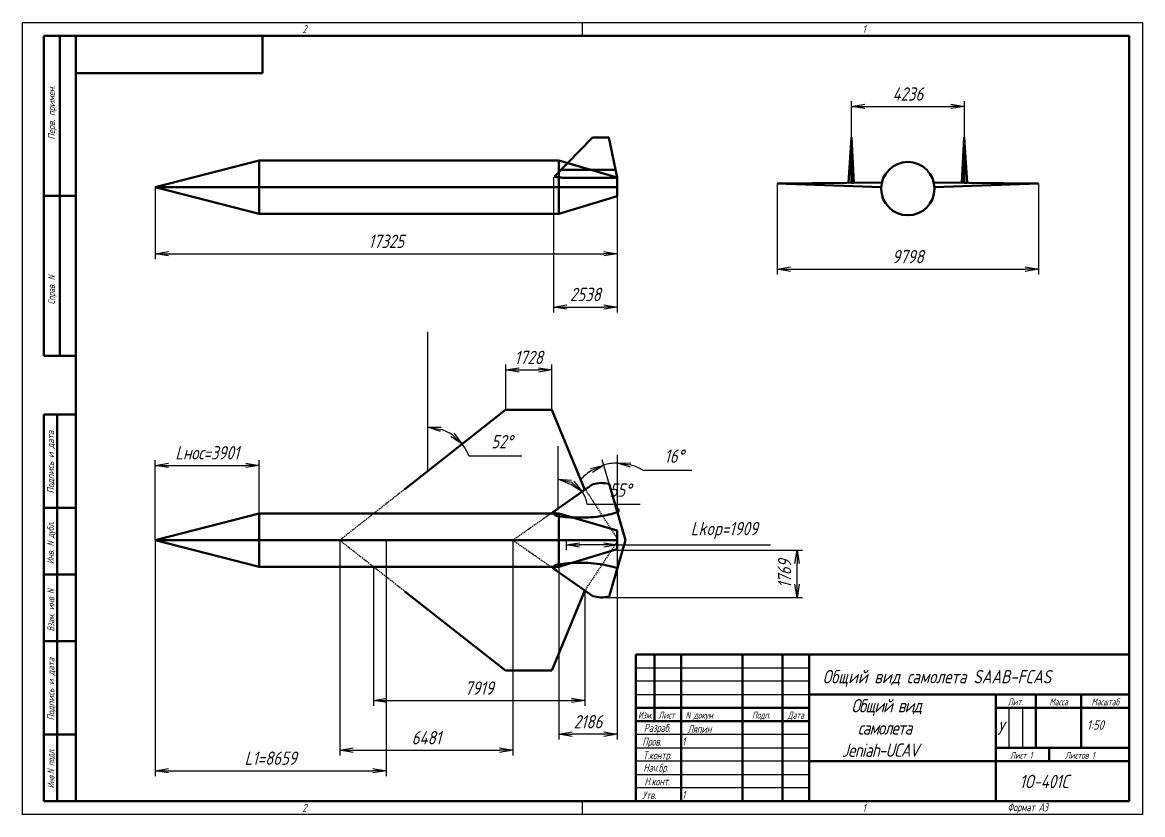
# Model space of a CAD drawing. Header units: millimetres. Extents: x -985956116104 to 1932156, y -552630487266 to 633586.
# Drawn here: x 6652.1 to 7072.1, y 36643.6 to 36940.6 of the extents above; entities that cross this region are included whole.
import ezdxf
from ezdxf.enums import TextEntityAlignment as Align

# ---------------------------------------------------------------- set-up
doc = ezdxf.new("R2010")
doc.units = ezdxf.units.MM
doc.linetypes.add('DASHED', pattern=[0.75, 0.5, -0.25])
for name, color, linetype, lineweight in [('_basic (Основной)', 4, 'Continuous', 60), ('_contour (Тонкий)', 7, 'Continuous', 30), ('_invisible (Невидимый)', 1, 'DASHED', 30), ('_remote (Тонкий)', 9, 'Continuous', 30), ('_text (Надписи)', 2, 'Continuous', 30), ('_ОСНОВНОЙ', 4, 'Continuous', 60)]:
    doc.layers.add(name, color=color, linetype=linetype, lineweight=lineweight)
doc.styles.add('ESKD', font='eskd.shx', dxfattribs={"oblique": 15, "height": 5})
doc.dimstyles.new('ESKD', dxfattribs={"dimtxt": 5, "dimasz": 5, "dimexe": 2, "dimexo": 0, "dimgap": 2, "dimtad": 1, "dimtoh": 1, "dimzin": 12, "dimdsep": 46, "dimtxsty": 'ESKD', "dimblk1": 'OPEN', "dimblk2": 'OPEN', "dimsah": 1, "dimcen": 5, "dimclrd": 256, "dimclre": 256, "dimclrt": 2, "dimadec": 0, "dimazin": 0, "dimtfac": 1, "dimtmove": 0, "dimatfit": 3, "dimldrblk": 'OPEN', "dimfxl": 1, "dimtolj": 1, "dimtzin": 12, "dimlwd": -1, "dimlwe": -1, "dimarcsym": 0})

# ---------------------------------------------------------------- blocks, each defined once
blk = doc.blocks.new('_OPEN')
at = {"color": 0, "linetype": 'ByBlock'}
for p, q in [((-1, 0.167), (0, 0)), ((0, 0), (-1, -0.167)), ((0, 0), (-1, 0))]:
    blk.add_line(p, q, dxfattribs=at)
blk = doc.blocks.new('*D282')
at = {"layer": '_contour (Тонкий)', "transparency": 16777216}
for p, q in [((6701.89, 36878.85), (6701.89, 36851.89)), ((6875.07, 36879.89), (6875.07, 36851.89)), ((6706.89, 36853.89), (6870.07, 36853.89))]:
    blk.add_line(p, q, dxfattribs=at)
at = {"layer": 'Defpoints', "color": 0, "transparency": 16777216}
for p in [(6701.89, 36878.85), (6875.07, 36879.89), (6875.07, 36853.89)]:
    blk.add_point(p, dxfattribs=at)
at = {"layer": '_contour (Тонкий)', "transparency": 16777216, "xscale": 5, "yscale": 5, "zscale": 5, "rotation": 180}
blk.add_blockref('_OPEN', (6701.89, 36853.89), dxfattribs=at)
at = {"layer": '_contour (Тонкий)', "transparency": 16777216, "xscale": 5, "yscale": 5, "zscale": 5}
blk.add_blockref('_OPEN', (6875.07, 36853.89), dxfattribs=at)
at = {"layer": '_contour (Тонкий)', "color": 2, "transparency": 16777216, "insert": (6788.48, 36858.52), "char_height": 5, "attachment_point": 5, "style": 'ESKD'}
blk.add_mtext('\\A1;17325', dxfattribs=at)
blk = doc.blocks.new('*D283')
at = {"layer": '_contour (Тонкий)', "transparency": 16777216}
for p, q in [((6851.17, 36882.6), (6851.17, 36831.89)), ((6875.07, 36853.89), (6875.07, 36831.89)), ((6856.17, 36833.89), (6870.07, 36833.89))]:
    blk.add_line(p, q, dxfattribs=at)
at = {"layer": 'Defpoints', "color": 0, "transparency": 16777216}
for p in [(6851.17, 36882.6), (6875.07, 36853.89), (6875.07, 36833.89)]:
    blk.add_point(p, dxfattribs=at)
at = {"layer": '_contour (Тонкий)', "transparency": 16777216, "xscale": 5, "yscale": 5, "zscale": 5, "rotation": 180}
blk.add_blockref('_OPEN', (6851.17, 36833.89), dxfattribs=at)
at = {"layer": '_contour (Тонкий)', "transparency": 16777216, "xscale": 5, "yscale": 5, "zscale": 5}
blk.add_blockref('_OPEN', (6875.07, 36833.89), dxfattribs=at)
at = {"layer": '_contour (Тонкий)', "color": 2, "transparency": 16777216, "insert": (6863.12, 36838.6), "char_height": 5, "attachment_point": 5, "style": 'ESKD'}
blk.add_mtext('\\A1;2538', dxfattribs=at)
blk = doc.blocks.new('*D284')
at = {"layer": '_contour (Тонкий)', "transparency": 16777216}
for p, q in [((6962.87, 36897.45), (6962.87, 36911.13)), ((7005.23, 36897.45), (7005.23, 36911.13)), ((6967.87, 36909.13), (7000.23, 36909.13))]:
    blk.add_line(p, q, dxfattribs=at)
at = {"layer": 'Defpoints', "color": 0, "transparency": 16777216}
for p in [(7005.23, 36909.13), (6962.87, 36897.45), (7005.23, 36897.45)]:
    blk.add_point(p, dxfattribs=at)
at = {"layer": '_contour (Тонкий)', "transparency": 16777216, "xscale": 5, "yscale": 5, "zscale": 5, "rotation": 180}
blk.add_blockref('_OPEN', (6962.87, 36909.13), dxfattribs=at)
at = {"layer": '_contour (Тонкий)', "transparency": 16777216, "xscale": 5, "yscale": 5, "zscale": 5}
blk.add_blockref('_OPEN', (7005.23, 36909.13), dxfattribs=at)
at = {"layer": '_contour (Тонкий)', "color": 2, "transparency": 16777216, "insert": (6984.05, 36913.76), "char_height": 5, "attachment_point": 5, "style": 'ESKD'}
blk.add_mtext('\\A1;4236', dxfattribs=at)
blk = doc.blocks.new('*D285')
at = {"layer": '_contour (Тонкий)', "transparency": 16777216}
for p, q in [((6935.06, 36880.17), (6935.06, 36846.07)), ((7033.04, 36880.17), (7033.04, 36846.07)), ((6940.06, 36848.07), (7028.04, 36848.07))]:
    blk.add_line(p, q, dxfattribs=at)
at = {"layer": 'Defpoints', "color": 0, "transparency": 16777216}
for p in [(6935.06, 36880.17), (7033.04, 36880.17), (7033.04, 36848.07)]:
    blk.add_point(p, dxfattribs=at)
at = {"layer": '_contour (Тонкий)', "transparency": 16777216, "xscale": 5, "yscale": 5, "zscale": 5, "rotation": 180}
blk.add_blockref('_OPEN', (6935.06, 36848.07), dxfattribs=at)
at = {"layer": '_contour (Тонкий)', "transparency": 16777216, "xscale": 5, "yscale": 5, "zscale": 5}
blk.add_blockref('_OPEN', (7033.04, 36848.07), dxfattribs=at)
at = {"layer": '_contour (Тонкий)', "color": 2, "transparency": 16777216, "insert": (6984.05, 36852.78), "char_height": 5, "attachment_point": 5, "style": 'ESKD'}
blk.add_mtext('\\A1;9798', dxfattribs=at)
blk = doc.blocks.new('*D286')
at = {"layer": '_contour (Тонкий)', "transparency": 16777216}
for p, q in [((6833.26, 36795.31), (6833.26, 36812.31)), ((6838.26, 36810.31), (6845.53, 36810.31)), ((6850.53, 36795.31), (6850.53, 36812.31))]:
    blk.add_line(p, q, dxfattribs=at)
at = {"layer": 'Defpoints', "color": 0, "transparency": 16777216}
for p in [(6850.53, 36810.31), (6833.26, 36795.31), (6850.53, 36795.31)]:
    blk.add_point(p, dxfattribs=at)
at = {"layer": '_contour (Тонкий)', "transparency": 16777216, "xscale": 5, "yscale": 5, "zscale": 5, "rotation": 180}
blk.add_blockref('_OPEN', (6833.26, 36810.31), dxfattribs=at)
at = {"layer": '_contour (Тонкий)', "transparency": 16777216, "xscale": 5, "yscale": 5, "zscale": 5}
blk.add_blockref('_OPEN', (6850.53, 36810.31), dxfattribs=at)
at = {"layer": '_contour (Тонкий)', "color": 2, "transparency": 16777216, "insert": (6841.89, 36814.99), "char_height": 5, "attachment_point": 5, "style": 'ESKD'}
blk.add_mtext('\\A1;1728', dxfattribs=at)
blk = doc.blocks.new('*D287')
at = {"layer": '_contour (Тонкий)', "transparency": 16777216}
for p, q in [((6852.9, 36758.85), (6852.9, 36771.33)), ((6859.67, 36763.04), (6863.58, 36765.77)), ((6863.8, 36759.98), (6883.66, 36759.98))]:
    blk.add_line(p, q, dxfattribs=at)
for start, end in [(61.1727, 63.7904), (8.7535, 34.9631)]:
    blk.add_arc((6852.9, 36758.3), 11.03, start, end, dxfattribs=at)
at = {"layer": '_contour (Тонкий)', "transparency": 16777216, "xscale": 5, "yscale": 5, "zscale": 5}
for p, rotation in [((6852.9, 36769.33), 166.8952018468392), ((6861.94, 36764.62), 318.0678832729695)]:
    blk.add_blockref('_OPEN', p, dxfattribs=dict(at, rotation=rotation))
at = {"layer": '_contour (Тонкий)', "color": 2, "transparency": 16777216, "insert": (6876.23, 36765.25), "char_height": 5, "attachment_point": 5, "style": 'ESKD'}
blk.add_mtext('\\A1;55%%d', dxfattribs=at)
blk = doc.blocks.new('*D288')
at = {"layer": '_contour (Тонкий)', "transparency": 16777216}
for p, q in [((6874.91, 36757.8), (6869.47, 36776.57)), ((6875.17, 36757.84), (6875.17, 36777.37)), ((6884.71, 36772.72), (6903.07, 36772.72))]:
    blk.add_line(p, q, dxfattribs=at)
for start, end in [(90, 106.1547), (121.7204, 137.2861), (58.8686, 74.4343)]:
    blk.add_arc((6875.17, 36756.91), 18.46, start, end, dxfattribs=at)
at = {"layer": '_contour (Тонкий)', "transparency": 16777216, "xscale": 5, "yscale": 5, "zscale": 5}
for p, rotation in [((6870.03, 36774.65), 23.93757911955054), ((6875.17, 36775.37), 172.2171455192937)]:
    blk.add_blockref('_OPEN', p, dxfattribs=dict(at, rotation=rotation))
at = {"layer": '_contour (Тонкий)', "color": 2, "transparency": 16777216, "insert": (6896.39, 36777.99), "char_height": 5, "attachment_point": 5, "style": 'ESKD'}
blk.add_mtext('\\A1;16%%d', dxfattribs=at)
blk = doc.blocks.new('*D289')
at = {"layer": '_contour (Тонкий)', "transparency": 16777216}
for p, q in [((6804.03, 36773.18), (6804.03, 36790.79)), ((6815.91, 36781.69), (6818.53, 36783.74)), ((6819.41, 36778.15), (6839.27, 36778.15))]:
    blk.add_line(p, q, dxfattribs=at)
for start, end in [(55.6478, 72.4942), (20.6363, 38.142)]:
    blk.add_arc((6804.03, 36772.36), 16.43, start, end, dxfattribs=at)
at = {"layer": '_contour (Тонкий)', "transparency": 16777216, "xscale": 5, "yscale": 5, "zscale": 5}
for p, rotation in [((6804.03, 36788.79), 171.2471226855063), ((6816.95, 36782.51), 316.8949250072919)]:
    blk.add_blockref('_OPEN', p, dxfattribs=dict(at, rotation=rotation))
at = {"layer": '_contour (Тонкий)', "color": 2, "transparency": 16777216, "insert": (6831.84, 36783.42), "char_height": 5, "attachment_point": 5, "style": 'ESKD'}
blk.add_mtext('\\A1;52%%d', dxfattribs=at)
blk = doc.blocks.new('*D373')
at = {"layer": '_contour (Тонкий)', "transparency": 16777216}
for p, q in [((6701.85, 36746.51), (6701.85, 36776.51)), ((6740.86, 36756.5), (6740.86, 36776.51)), ((6706.85, 36774.51), (6735.86, 36774.51))]:
    blk.add_line(p, q, dxfattribs=at)
at = {"layer": 'Defpoints', "color": 0, "transparency": 16777216}
for p in [(6740.86, 36774.51), (6740.86, 36756.5), (6701.85, 36746.51)]:
    blk.add_point(p, dxfattribs=at)
at = {"layer": '_contour (Тонкий)', "transparency": 16777216, "xscale": 5, "yscale": 5, "zscale": 5, "rotation": 180}
blk.add_blockref('_OPEN', (6701.85, 36774.51), dxfattribs=at)
at = {"layer": '_contour (Тонкий)', "transparency": 16777216, "xscale": 5, "yscale": 5, "zscale": 5}
blk.add_blockref('_OPEN', (6740.86, 36774.51), dxfattribs=at)
at = {"layer": '_contour (Тонкий)', "color": 2, "transparency": 16777216, "insert": (6721.35, 36779.24), "char_height": 5, "attachment_point": 5, "style": 'ESKD'}
blk.add_mtext('\\A1;Lнос=3901', dxfattribs=at)
blk = doc.blocks.new('*D374')
at = {"layer": '_contour (Тонкий)', "transparency": 16777216}
for p, q in [((6771.12, 36746.51), (6771.12, 36665.73)), ((6835.93, 36746.51), (6835.93, 36665.73)), ((6776.12, 36667.73), (6830.93, 36667.73))]:
    blk.add_line(p, q, dxfattribs=at)
at = {"layer": 'Defpoints', "color": 0, "transparency": 16777216}
for p in [(6771.12, 36746.51), (6835.93, 36746.51), (6835.93, 36667.73)]:
    blk.add_point(p, dxfattribs=at)
at = {"layer": '_contour (Тонкий)', "transparency": 16777216, "xscale": 5, "yscale": 5, "zscale": 5, "rotation": 180}
blk.add_blockref('_OPEN', (6771.12, 36667.73), dxfattribs=at)
at = {"layer": '_contour (Тонкий)', "transparency": 16777216, "xscale": 5, "yscale": 5, "zscale": 5}
blk.add_blockref('_OPEN', (6835.93, 36667.73), dxfattribs=at)
at = {"layer": '_contour (Тонкий)', "color": 2, "transparency": 16777216, "insert": (6803.52, 36672.41), "char_height": 5, "attachment_point": 5, "style": 'ESKD'}
blk.add_mtext('\\A1;6481', dxfattribs=at)
blk = doc.blocks.new('*D375')
at = {"layer": '_contour (Тонкий)', "transparency": 16777216}
for p, q in [((6783.74, 36736.52), (6783.74, 36684.42)), ((6862.93, 36727.63), (6862.93, 36684.42)), ((6788.74, 36686.42), (6857.93, 36686.42))]:
    blk.add_line(p, q, dxfattribs=at)
at = {"layer": 'Defpoints', "color": 0, "transparency": 16777216}
for p in [(6783.74, 36736.52), (6862.93, 36727.63), (6862.93, 36686.42)]:
    blk.add_point(p, dxfattribs=at)
at = {"layer": '_contour (Тонкий)', "transparency": 16777216, "xscale": 5, "yscale": 5, "zscale": 5, "rotation": 180}
blk.add_blockref('_OPEN', (6783.74, 36686.42), dxfattribs=at)
at = {"layer": '_contour (Тонкий)', "transparency": 16777216, "xscale": 5, "yscale": 5, "zscale": 5}
blk.add_blockref('_OPEN', (6862.93, 36686.42), dxfattribs=at)
at = {"layer": '_contour (Тонкий)', "color": 2, "transparency": 16777216, "insert": (6823.33, 36691.02), "char_height": 5, "attachment_point": 5, "style": 'ESKD'}
blk.add_mtext('\\A1;7919', dxfattribs=at)
blk = doc.blocks.new('*D376')
at = {"layer": '_contour (Тонкий)', "transparency": 16777216}
for p, q in [((6853.17, 36746.59), (6853.17, 36671.73)), ((6875.03, 36746.59), (6875.03, 36671.73)), ((6870.03, 36673.73), (6858.17, 36673.73))]:
    blk.add_line(p, q, dxfattribs=at)
at = {"layer": 'Defpoints', "color": 0, "transparency": 16777216}
for p in [(6853.17, 36746.59), (6875.03, 36746.59), (6853.17, 36673.73)]:
    blk.add_point(p, dxfattribs=at)
at = {"layer": '_contour (Тонкий)', "transparency": 16777216, "xscale": 5, "yscale": 5, "zscale": 5, "rotation": 180}
blk.add_blockref('_OPEN', (6853.17, 36673.73), dxfattribs=at)
at = {"layer": '_contour (Тонкий)', "transparency": 16777216, "xscale": 5, "yscale": 5, "zscale": 5}
blk.add_blockref('_OPEN', (6875.03, 36673.73), dxfattribs=at)
at = {"layer": '_contour (Тонкий)', "color": 2, "transparency": 16777216, "insert": (6864.1, 36678.41), "char_height": 5, "attachment_point": 5, "style": 'ESKD'}
blk.add_mtext('\\A1;2186', dxfattribs=at)
blk = doc.blocks.new('*D432')
at = {"layer": '_contour (Тонкий)', "transparency": 16777216}
for p, q in [((6855.95, 36746.51), (6855.95, 36742.71)), ((6875.03, 36745.87), (6875.03, 36742.71)), ((6870.03, 36744.71), (6860.95, 36744.71)), ((6875.03, 36744.71), (6932.51, 36744.71))]:
    blk.add_line(p, q, dxfattribs=at)
at = {"layer": 'Defpoints', "color": 0, "transparency": 16777216}
for p in [(6855.95, 36746.51), (6875.03, 36745.87), (6855.95, 36744.71)]:
    blk.add_point(p, dxfattribs=at)
at = {"layer": '_contour (Тонкий)', "transparency": 16777216, "xscale": 5, "yscale": 5, "zscale": 5, "rotation": 180}
blk.add_blockref('_OPEN', (6855.95, 36744.71), dxfattribs=at)
at = {"layer": '_contour (Тонкий)', "transparency": 16777216, "xscale": 5, "yscale": 5, "zscale": 5}
blk.add_blockref('_OPEN', (6875.03, 36744.71), dxfattribs=at)
at = {"layer": '_contour (Тонкий)', "color": 2, "transparency": 16777216, "insert": (6915.21, 36750.07), "char_height": 5, "attachment_point": 5, "style": 'ESKD'}
blk.add_mtext('\\A1;Lkop=1909', dxfattribs=at)
blk = doc.blocks.new('*D433')
at = {"layer": '_contour (Тонкий)', "transparency": 16777216}
for p, q in [((6701.85, 36746.51), (6701.85, 36658.04)), ((6788.44, 36746.51), (6788.44, 36658.04)), ((6706.85, 36660.04), (6783.44, 36660.04))]:
    blk.add_line(p, q, dxfattribs=at)
at = {"layer": 'Defpoints', "color": 0, "transparency": 16777216}
for p in [(6701.85, 36746.51), (6788.44, 36746.51), (6788.44, 36660.04)]:
    blk.add_point(p, dxfattribs=at)
at = {"layer": '_contour (Тонкий)', "transparency": 16777216, "xscale": 5, "yscale": 5, "zscale": 5, "rotation": 180}
blk.add_blockref('_OPEN', (6701.85, 36660.04), dxfattribs=at)
at = {"layer": '_contour (Тонкий)', "transparency": 16777216, "xscale": 5, "yscale": 5, "zscale": 5}
blk.add_blockref('_OPEN', (6788.44, 36660.04), dxfattribs=at)
at = {"layer": '_contour (Тонкий)', "color": 2, "transparency": 16777216, "insert": (6745.14, 36664.75), "char_height": 5, "attachment_point": 5, "style": 'ESKD'}
blk.add_mtext('\\A1;L1=8659', dxfattribs=at)
blk = doc.blocks.new('*D434')
at = {"layer": '_contour (Тонкий)', "transparency": 16777216}
for p, q in [((6875.03, 36742.71), (6944.53, 36742.71)), ((6942.53, 36730.02), (6942.53, 36737.71)), ((6869.02, 36725.02), (6944.53, 36725.02))]:
    blk.add_line(p, q, dxfattribs=at)
at = {"layer": 'Defpoints', "color": 0, "transparency": 16777216}
for p in [(6875.03, 36742.71), (6942.53, 36742.71), (6869.02, 36725.02)]:
    blk.add_point(p, dxfattribs=at)
at = {"layer": '_contour (Тонкий)', "transparency": 16777216, "xscale": 5, "yscale": 5, "zscale": 5}
for p, rotation in [((6942.53, 36742.71), 90), ((6942.53, 36725.02), 270)]:
    blk.add_blockref('_OPEN', p, dxfattribs=dict(at, rotation=rotation))
at = {"layer": '_contour (Тонкий)', "color": 2, "transparency": 16777216, "insert": (6937.83, 36733.87), "char_height": 5, "attachment_point": 5, "rotation": 90, "style": 'ESKD'}
blk.add_mtext('\\A1;1769', dxfattribs=at)

msp = doc.modelspace()

# ---------------------------------------------------------------- linework, layer by layer
at = {"layer": '_basic (Основной)', "transparency": 33554687}
for p, q in [((6660.067, 36935.597), (6672.067, 36935.597)), ((6660.067, 36815.597), (6660.067, 36935.597)), ((6666.067, 36935.597), (6666.067, 36815.597)), ((6672.067, 36648.597), (6672.067, 36935.597)), ((6672.067, 36935.597), (7067.067, 36935.597)), ((6742.067, 36921.597), (6742.067, 36935.597)), ((7067.067, 36935.597), (7067.067, 36648.597)), ((6672.067, 36921.597), (6742.067, 36921.597)), ((6851.512, 36882.78), (6865.849, 36897.437)), ((6865.849, 36897.437), (6871.97, 36897.437)), ((6871.97, 36897.437), (6875.072, 36882.408)), ((6701.886, 36878.852), (6740.898, 36888.841)), ((6740.898, 36888.841), (6853.211, 36888.841)), ((6740.898, 36888.841), (6740.898, 36868.862)), ((6788.192, 36888.841), (6745.006, 36888.841)), ((6875.072, 36882.408), (6853.211, 36888.841)), ((6853.211, 36888.841), (6853.211, 36868.862)), ((6854.007, 36885.331), (6874.468, 36885.331)), ((6875.072, 36882.408), (6875.072, 36875.467)), ((6974.339, 36880.617), (6935.063, 36880.172)), ((6993.762, 36880.617), (7033.038, 36880.172)), ((6875.072, 36878.852), (6701.886, 36878.852)), ((6701.886, 36878.852), (6740.898, 36868.862)), ((6935.063, 36880.172), (6974.079, 36878.889)), ((7033.038, 36880.172), (6994.021, 36878.889)), ((6660.067, 36875.597), (6672.067, 36875.597)), ((6875.072, 36875.467), (6853.211, 36868.862)), ((6740.898, 36868.862), (6853.211, 36868.862)), ((6788.192, 36868.862), (6745.006, 36868.862)), ((6660.067, 36815.597), (6672.067, 36815.597)), ((6672.067, 36793.597), (6660.067, 36793.597)), ((6660.067, 36648.597), (6660.067, 36793.597)), ((6665.067, 36793.597), (6665.067, 36648.597)), ((6795.509, 36765.665), (6833.255, 36795.307)), ((6833.255, 36795.307), (6850.531, 36795.307)), ((6850.531, 36795.307), (6862.932, 36765.313)), ((6850.989, 36756.962), (6865.994, 36767.454)), ((6872.072, 36767.596), (6878.191, 36746.47)), ((6660.067, 36758.597), (6672.067, 36758.597)), ((6701.847, 36746.509), (6740.858, 36756.499)), ((6740.858, 36756.499), (6853.171, 36756.499)), ((6740.858, 36756.499), (6740.858, 36736.519)), ((6788.152, 36756.499), (6744.967, 36756.499)), ((6875.033, 36750.065), (6853.171, 36756.499)), ((6853.171, 36756.499), (6853.171, 36736.519)), ((6875.621, 36758.274), (6874.772, 36758.274)), ((6875.166, 36756.914), (6875.621, 36757.157)), ((6875.621, 36757.157), (6875.621, 36758.274)), ((6875.033, 36750.065), (6875.033, 36743.124)), ((6875.033, 36746.509), (6701.847, 36746.509)), ((6701.847, 36746.509), (6740.858, 36736.519)), ((6872.072, 36725.344), (6878.191, 36746.47)), ((6875.033, 36743.124), (6853.171, 36736.519)), ((6672.067, 36733.597), (6660.067, 36733.597)), ((6740.858, 36736.519), (6853.171, 36736.519)), ((6788.152, 36736.519), (6744.967, 36736.519)), ((6850.989, 36735.978), (6865.994, 36725.486)), ((6795.509, 36727.275), (6833.255, 36697.633)), ((6850.531, 36697.633), (6862.932, 36727.627)), ((6660.067, 36708.597), (6672.067, 36708.597)), ((6947.067, 36648.597), (6947.067, 36703.597)), ((6833.255, 36697.633), (6850.531, 36697.633)), ((6672.067, 36673.597), (6660.067, 36673.597)), ((6660.067, 36648.597), (6672.067, 36648.597)), ((7067.067, 36648.597), (6672.067, 36648.597))]:
    msp.add_line(p, q, dxfattribs=at)
at = {"layer": '_basic (Основной)', "linetype": 'Continuous', "transparency": 33554687}
for p, q in [((6882.067, 36703.597), (7067.067, 36703.597)), ((6882.067, 36648.597), (6882.067, 36703.597)), ((6889.067, 36678.597), (6889.067, 36703.597)), ((6899.067, 36703.597), (6899.067, 36648.597)), ((6922.067, 36648.597), (6922.067, 36703.597)), ((6937.067, 36703.597), (6937.067, 36648.597)), ((7067.067, 36688.597), (6947.067, 36688.597)), ((7017.067, 36688.597), (7017.067, 36648.597)), ((7032.067, 36688.597), (7032.067, 36668.597)), ((7049.067, 36668.597), (7049.067, 36688.597)), ((6947.067, 36683.597), (6882.067, 36683.597)), ((7017.067, 36683.597), (7067.067, 36683.597)), ((6882.067, 36678.597), (6947.067, 36678.597)), ((7067.067, 36668.597), (7017.067, 36668.597)), ((7037.067, 36663.597), (7037.067, 36668.597)), ((6947.067, 36663.597), (7067.067, 36663.597))]:
    msp.add_line(p, q, dxfattribs=at)
at = {"layer": '_basic (Основной)', "transparency": 33554687, "start_tangent": (0.97931, -0.2023658), "end_tangent": (0.9981865, 0.0601968)}
msp.add_spline([(6851.512, 36882.78), (6853.043, 36882.502), (6855.289, 36882.376), (6859.32, 36882.376), (6866.42, 36882.376), (6872.908, 36882.376), (6873.664, 36882.376), (6875.072, 36882.408)], degree=3, dxfattribs=at)
at = {"layer": '_basic (Основной)', "transparency": 33554687}
for points, knots in [([(6865.994, 36767.454), (6866.971, 36767.671), (6868.986, 36768.119), (6871.022, 36767.774), (6872.072, 36767.596)], [0, 0, 0, 0, 222.8720683, 459.7935337, 459.7935337, 459.7935337, 459.7935337]), ([(6852.903, 36758.301), (6852.634, 36758.108), (6852.139, 36757.753), (6851.437, 36757.123), (6851.345, 36755.84), (6853.774, 36755.386), (6857.631, 36754.893), (6863.189, 36754.868), (6869.391, 36755.391), (6873.033, 36756.351), (6875.166, 36756.914)], [0, 0, 0, 0, 74.7883419, 137.2709171, 209.2156455, 306.2414976, 601.4083174, 1162.9750274, 1512.4976334, 2007.0575137, 2007.0575137, 2007.0575137, 2007.0575137]), ([(6852.903, 36734.639), (6852.634, 36734.832), (6852.139, 36735.187), (6851.437, 36735.817), (6851.345, 36737.1), (6853.774, 36737.554), (6857.631, 36738.046), (6863.189, 36738.071), (6869.391, 36737.549), (6873.033, 36736.589), (6875.166, 36736.026)], [0, 0, 0, 0, 74.7883419, 137.2709171, 209.2156455, 306.2414976, 601.4083174, 1162.9750274, 1512.4976334, 2007.0575137, 2007.0575137, 2007.0575137, 2007.0575137]), ([(6865.994, 36725.486), (6866.971, 36725.269), (6868.986, 36724.821), (6871.022, 36725.166), (6872.072, 36725.344)], [0, 0, 0, 0, 222.8720683, 459.7935337, 459.7935337, 459.7935337, 459.7935337])]:
    msp.add_open_spline(points, degree=3, knots=knots, dxfattribs=at)
at = {"layer": '_contour (Тонкий)', "transparency": 33554687}
for p, q in [((6652.067, 36643.597), (6652.067, 36940.597)), ((6652.067, 36940.597), (7072.067, 36940.597)), ((6862.067, 36935.597), (6862.067, 36940.597)), ((7072.067, 36940.597), (7072.067, 36643.597)), ((6804.033, 36772.359), (6804.033, 36824.529)), ((6852.903, 36758.301), (6852.903, 36781.73)), ((6875.166, 36756.914), (6875.166, 36778.462)), ((6771.066, 36746.47), (6875.033, 36746.595)), ((6823.049, 36746.532), (6803.683, 36746.509)), ((6875.033, 36746.595), (6823.049, 36746.532)), ((6862.067, 36643.597), (6862.067, 36648.597)), ((7072.067, 36643.597), (6652.067, 36643.597))]:
    msp.add_line(p, q, dxfattribs=at)
at = {"layer": '_invisible (Невидимый)', "transparency": 33554687}
for p, q in [((6795.509, 36765.665), (6771.066, 36746.47)), ((6863.137, 36765.456), (6875.033, 36747.081)), ((6850.989, 36756.962), (6835.984, 36746.47)), ((6771.066, 36746.47), (6795.509, 36727.275)), ((6835.984, 36746.47), (6850.989, 36735.978)), ((6875.033, 36745.874), (6862.932, 36727.627))]:
    msp.add_line(p, q, dxfattribs=at)
at = {"layer": '_remote (Тонкий)', "linetype": 'Continuous', "transparency": 33554687}
for p, q in [((6882.067, 36698.597), (6947.067, 36698.597)), ((6947.067, 36693.597), (6882.067, 36693.597)), ((6882.067, 36688.597), (6947.067, 36688.597)), ((6947.067, 36673.597), (6882.067, 36673.597)), ((6882.067, 36668.597), (6947.067, 36668.597)), ((6947.067, 36663.597), (6882.067, 36663.597)), ((6882.067, 36658.597), (6947.067, 36658.597)), ((6947.067, 36653.597), (6882.067, 36653.597))]:
    msp.add_line(p, q, dxfattribs=at)
at = {"layer": '_remote (Тонкий)', "transparency": 33554687}
for p, q in [((7022.067, 36668.597), (7022.067, 36683.597)), ((7027.067, 36683.597), (7027.067, 36668.597))]:
    msp.add_line(p, q, dxfattribs=at)
at = {"layer": '_ОСНОВНОЙ', "transparency": 33554687}
for points in [[(6962.872, 36897.454), (6962.872, 36880.487), (6963.84, 36880.487), (6962.872, 36897.454), (6961.791, 36880.487)], [(7005.228, 36897.454), (7005.228, 36880.487), (7006.264, 36880.487), (7005.228, 36897.454), (7004.254, 36880.498)]]:
    msp.add_lwpolyline(points, dxfattribs=at)
msp.add_circle((6984.05, 36878.275), 9.99, dxfattribs=at)

# ---------------------------------------------------------------- texts
at = {"layer": '_basic (Основной)', "color": 30, "transparency": 33554687, "style": 'ESKD', "oblique": 15}
msp.add_text('Общий вид самолета SAAB-FCAS', height=5, dxfattribs=at).set_placement((6952.133, 36692.811))
at = {"layer": '_contour (Тонкий)', "color": 2, "transparency": 33554687, "insert": (6947.067, 36686.921), "char_height": 5, "attachment_point": 1, "style": 'ESKD'}
msp.add_mtext_dynamic_manual_height_columns('\\pi15.82436;{\\T0.9;Общий вид\\P\\pi18.22485;самолета \\P\\pi12.27308;Jeniah-UCAV}', width=70.09073, gutter_width=12.5, heights=[25.222], dxfattribs=at)
at = {"layer": '_text (Надписи)', "transparency": 33554687, "style": 'ESKD', "oblique": 15, "width": 0.8}
for s, height, p in [('2', 3, (6757.067, 36936.597)), ('1', 3, (6967.067, 36936.597)), ('N докум.', 2.6, (6900.7, 36679.584)), ('Ляпин', 3, (6901.467, 36674.2)), ('1', 3, (6899.437, 36669.543)), ('1', 3, (6899.437, 36649.475)), ('2', 3, (6757.067, 36644.597)), ('1', 3, (6967.067, 36644.597)), ('Формат А3', 3, (7021.378, 36644.84))]:
    msp.add_text(s, height=height, dxfattribs=at).set_placement(p)
at = {"layer": '_text (Надписи)', "transparency": 33554687, "style": 'ESKD', "oblique": 15}
for s, p in [('Перв. примен.', (6664.271, 36906.792)), ('Подпись и дата', (6663.94, 36775.745)), ('Подпись и дата', (6664.073, 36690.636))]:
    msp.add_text(s, height=2.6, rotation=90, dxfattribs=at).set_placement(p, align=Align.CENTER)
at = {"layer": '_text (Надписи)', "transparency": 33554687, "style": 'ESKD', "oblique": 15, "width": 0.8}
for s, p in [('Справ. N', (6664.268, 36840.288)), ('Инв. N дубл.', (6663.934, 36745.492)), ('Взам. инв N', (6664.059, 36720.175)), ('Инв.N подл.', (6664.052, 36660.893))]:
    msp.add_text(s, height=2.6, rotation=90, dxfattribs=at).set_placement(p, align=Align.CENTER)
for s, height, p in [('Лит.', 2.6, (7024.357, 36684.554)), ('Масса', 2.6, (7040.579, 36684.554)), ('Масштаб', 2.6, (7058.078, 36684.554)), ('Изм.', 2.6, (6885.567, 36679.597)), ('Лист', 2.6, (6893.567, 36679.597)), ('Подп.', 2.6, (6929.067, 36679.597)), ('Дата', 2.6, (6942.067, 36679.597)), ('Разраб.', 3, (6890.067, 36674.597)), ('Пров.', 3, (6888.067, 36669.454)), ('Т.контр.', 3, (6890.067, 36664.312)), ('Лист 1', 2.6, (7026.553, 36664.525)), ('Листов 1', 2.6, (7048.528, 36664.525)), ('Hач.бр.', 3, (6889.567, 36659.669)), ('H.конт.', 3, (6890.067, 36654.526)), ('Утв.', 3, (6887.067, 36649.383))]:
    msp.add_text(s, height=height, dxfattribs=at).set_placement(p, align=Align.CENTER)
at = {"layer": '_text (Надписи)', "transparency": 33554687, "attachment_point": 1, "style": 'ESKD'}
for s, heights, insert, char_height in [('1:50', [3.5], (7051.223, 36678.94), 3.5), ('У', [0], (7017.494, 36678.482), 5)]:
    msp.add_mtext_dynamic_manual_height_columns(s, width=10.69599, gutter_width=25, heights=heights, dxfattribs=dict(at, insert=insert, char_height=char_height))
at = {"layer": '_text (Надписи)', "transparency": 33554687, "insert": (7017.067, 36658.514), "char_height": 5, "width": 50.53786, "attachment_point": 1, "line_spacing_factor": 0.857143, "style": 'ESKD'}
msp.add_mtext('\\pi8.87226;1О-401С', dxfattribs=at)

# ---------------------------------------------------------------- dimensions: what is measured, and where the dimension line sits
at = {"layer": '_contour (Тонкий)', "transparency": 33554687}
for base, p1, p2, text, picture, middle in [((7005.228, 36909.134), (6962.872, 36897.454), (7005.228, 36897.454), '4236', '*D284', (6984.05, 36913.764)), ((6875.072, 36833.889), (6851.172, 36882.597), (6875.072, 36853.887), '2538', '*D283', (6863.122, 36838.596)), ((6875.072, 36853.887), (6701.886, 36878.852), (6875.072, 36879.894), '17325', '*D282', (6788.479, 36858.516)), ((7033.038, 36848.071), (6935.063, 36880.172), (7033.038, 36880.172), '9798', '*D285', (6984.05, 36852.778)), ((6850.531, 36810.307), (6833.255, 36795.307), (6850.531, 36795.307), '1728', '*D286', (6841.893, 36814.988)), ((6740.858, 36774.507), (6701.847, 36746.509), (6740.858, 36756.499), 'Lнос=3901', '*D373', (6721.353, 36779.24)), ((6788.44, 36660.039), (6701.847, 36746.509), (6788.44, 36746.509), 'L1=8659', '*D433', (6745.144, 36664.746)), ((6835.928, 36667.726), (6771.115, 36746.509), (6835.928, 36746.509), '6481', '*D374', (6803.522, 36672.407)), ((6862.932, 36686.418), (6783.737, 36736.519), (6862.932, 36727.627), '7919', '*D375', (6823.334, 36691.021))]:
    dim = msp.add_linear_dim(base=base, p1=p1, p2=p2, text=text, dimstyle='ESKD', dxfattribs=at)
    dim.commit()
    dim.dimension.update_dxf_attribs({"geometry": picture, "text_midpoint": middle})
for base, center, p1, p2, picture, middle in [((6808.915, 36788.046), (6804.033, 36772.359), (6815.911, 36781.687), (6804.033, 36773.18), '*D289', (6831.84, 36783.419)), ((6871.716, 36775.05), (6875.166, 36756.914), (6874.909, 36757.8), (6875.166, 36757.837), '*D288', (6896.393, 36777.986)), ((6856.374, 36768.766), (6852.903, 36758.301), (6859.675, 36763.035), (6852.903, 36758.852), '*D287', (6876.233, 36765.249))]:
    dim = msp.add_angular_dim_3p(base=base, center=center, p1=p1, p2=p2, dimstyle='ESKD', dxfattribs=at)
    dim.commit()
    dim.dimension.update_dxf_attribs({"geometry": picture, "text_midpoint": middle})
dim = msp.add_linear_dim(base=(6855.947, 36744.713), p1=(6875.033, 36745.874), p2=(6855.947, 36746.509), text='Lkop=1909', dimstyle='ESKD', dxfattribs=at)
dim.commit()
dim.dimension.update_dxf_attribs({"geometry": '*D432', "text_midpoint": (6915.212, 36744.713), "dimtype": 160})
for base, p1, p2, angle, text, picture, middle in [((6853.171, 36673.733), (6875.033, 36746.595), (6853.171, 36746.595), 180, '2186', '*D376', (6864.102, 36678.414)), ((6942.533, 36742.713), (6869.024, 36725.019), (6875.033, 36742.713), 90, '1769', '*D434', (6937.826, 36733.866))]:
    dim = msp.add_linear_dim(base=base, p1=p1, p2=p2, angle=angle, text=text, dimstyle='ESKD', dxfattribs=at)
    dim.commit()
    dim.dimension.update_dxf_attribs({"geometry": picture, "text_midpoint": middle})

doc.saveas('drawing.dxf')
